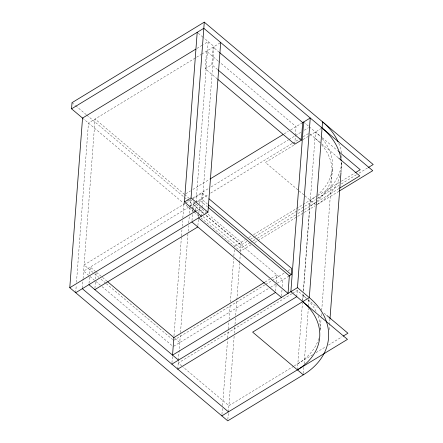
<?xml version="1.0" encoding="UTF-8"?>
<svg xmlns="http://www.w3.org/2000/svg" width="443" height="443" viewBox="0 0 443 443"><rect width="100%" height="100%" fill="white"/><g stroke="black" fill="none" stroke-linecap="round" stroke-linejoin="round"><path stroke-width="0.33" stroke-dasharray="2.21 1.66" d="M75.698 292.707L76.268 285.12M76.478 282.363L88.456 123.06L201.116 54.467M82.365 288.005L83.024 279.212M83.074 278.536L95.068 119.034L184.227 194.172M89.026 283.304L89.536 276.537M89.735 273.835L90.245 267.074L96.159 272.057L95.649 278.819M94.94 288.282L95.444 281.521M171.95 362.789L172.421 356.554M173.977 335.866L181.442 236.562M181.497 235.87L182.012 228.976M182.223 226.218L182.638 220.703M182.843 217.939L183.934 203.459M177.765 369.124L178.385 360.851M178.44 360.159L180.307 335.334M180.511 332.577L187.926 233.959M188.137 231.202L188.552 225.686M188.757 222.923L189.277 216.029M189.482 213.271L189.897 207.756M189.947 207.064L190.518 199.477M191.991 220.614L192.445 214.528M192.65 211.826L192.855 209.118M192.904 208.443L193.209 204.384L205.325 214.595M217.325 78.959L205.214 68.748L206.532 51.166L218.122 60.935M195.474 210.541L196.044 202.955M196.094 202.268L208.177 41.581L203.459 44.455M197.905 225.598L198.359 219.512M198.564 216.81L198.807 213.886M198.818 213.426L199.367 206.444M199.566 203.741L199.821 200.358L207.723 207.019M207.507 204.09L201.709 199.212L202.174 193.059L192.14 199.167M217.618 69.606L211.826 64.722L213.144 47.141L218.942 52.025M201.332 216.217L201.958 207.939M202.008 207.252L214.091 46.565L203.531 37.666M221.937 414.487L222.403 408.28M222.613 405.522L227.641 338.629M227.696 337.937L228.317 329.664M228.366 328.972L228.887 322.078M229.092 319.32L230.183 304.839M230.388 302.076L233.655 258.634M233.865 255.871L234.33 249.669M227.852 419.471L228.317 413.264M228.45 411.84L234.153 335.982M234.33 333.269L234.956 324.99M235.006 324.304L235.499 318.052M235.682 315.338L239.597 263.574M239.646 262.882L241.202 242.194L189.499 198.619M275.618 291.095L276.227 282.977M276.277 282.302L276.836 274.865L270.363 278.808M281.532 296.079L282.036 289.318M282.241 286.61L282.75 279.849L205.851 215.038M294.75 144.213L295.359 136.095M295.415 135.42L296.074 126.632L218.648 61.378M296.788 296.66L297.358 289.074M297.403 369.855L302.436 302.962M302.641 300.204L303.106 293.997M303.366 290.553L310.161 200.208A67.253 48.381 4.3 0 0 315.737 196.365M302.702 301.644L303.272 294.058M303.477 291.3L315.455 131.997A67.253 48.381 4.3 0 1 320.372 136.643M303.422 373.46L303.887 367.253M304.147 363.808L308.295 308.638M308.505 305.88L309.02 298.981M320.211 330.356L321.092 318.633M321.302 315.876L321.507 313.118M321.718 310.355L332.449 167.604M329.171 329.653L329.481 325.516M329.537 324.824L330.002 318.622M340.944 173.108L341.769 162.127A76.135 54.766 4.3 0 1 317.637 198.353M196.969 48.409L202.866 44.815M201.703 54.107L220.703 42.539M205.214 68.748L211.826 64.722M185.783 193.779L190.501 190.905M192.855 189.471L209.356 179.426M284.185 133.869L288.31 131.355M290.669 129.921L301.86 123.104M192.877 198.043L208.786 188.358M211.145 186.924L288.332 139.927M288.919 139.567L301.295 132.036M304.241 130.242L308.367 127.734M185.052 203.481L84.098 264.947L94.104 273.381M185.645 203.121L191.548 199.527M190.058 205.63L194.77 202.761M195.363 202.401L208.321 194.51M210.68 193.076L291.992 143.571M292.585 143.211L298.477 139.623M299.064 139.263L300.83 138.188M303.189 136.754L308.489 133.526M195.413 203.044L83.633 271.099L89.425 275.983M197.578 201.726L201.709 199.212M293.731 145.226L265.39 162.476L304.457 195.402M303.178 139.473L309.081 135.879M309.668 135.519L322.067 127.972M196.77 210.802L199.123 209.367M234.591 246.219L245.328 239.68M248.761 237.592L251.22 236.091M253.485 234.718L317.21 195.917M317.803 195.557L340.783 181.569M341.37 181.209L354.921 172.958M246.867 241.457L240.964 245.051L204.539 214.346M250.411 239.298L254.548 236.784M255.135 236.424L304.136 206.588M304.729 206.228L315.355 199.76M317.72 198.32L338.973 185.379M341.331 183.945L356.681 174.597M359.046 173.158L367.9 167.77M250.168 242.603L240.743 248.346L202.728 216.311M250.755 242.249L252.527 241.169M253.114 240.815L256.652 238.655M257.239 238.301L295.553 214.977M297.895 213.548L316.751 202.069M317.338 201.709L339.139 188.436M251.131 244.73L240.505 251.203L199.771 216.876M254.675 242.576L314.895 205.912M317.254 204.472L339.1 191.177M265.069 282.03L269.776 279.162M173.634 340.407L265.147 284.694M265.739 284.334L271.642 280.74M272.229 280.38L284.627 272.833M288.171 270.679L290.53 269.239M173.722 346.227L269.997 287.612M270.59 287.252L289.362 275.823M291.948 293.737L178.224 362.972L182.45 366.533M292.535 293.377L297.247 290.508L307.281 298.964M293.742 366.217L228.909 405.688L182.976 366.976M294.313 365.868L312.581 354.749M316.114 352.595L325.544 346.858M328.49 345.064L342.04 336.813M198.254 33.219L203.005 37.223M303.632 122.03L308.771 126.366M309.286 126.798L321.684 137.247M322.216 137.69L337.522 150.598M310.067 133.996L321.225 143.399M321.751 143.848L338.12 157.636M304.989 195.85L316.075 205.192M202.174 193.059L207.966 197.938M184.609 194.494L189.039 198.231M307.807 299.407L317.31 307.414M324.176 313.201L326.286 314.979M72.021 102.665L75.194 105.334M75.72 105.783L86.28 114.682M86.806 115.125L183.95 196.997M184.476 197.44L186.586 199.217M187.118 199.666L204.013 213.903M192.168 207.413L196.919 211.416M82.542 118.076L193.519 211.604M193.968 211.981L199.322 216.494M96.568 272.401L107.101 281.277M174.858 338.386L179.786 342.539M94.63 273.824L98.844 277.373M100.949 279.151L105.689 283.143M106.22 283.592L172.582 339.521M89.951 276.426L95.223 280.868M95.749 281.311L101.541 286.195M102.067 286.638L173.174 346.564M322.199 138.687A67.253 48.381 4.3 0 1 317.858 194.621M321.734 144.839A67.253 48.381 4.3 0 1 317.393 200.773M315.272 202.517A67.253 48.381 4.3 0 1 309.696 206.36M314.995 138.15A67.253 48.381 4.3 0 1 319.907 142.796M318.744 338.579A67.253 48.381 4.3 0 1 297.868 363.703M303.162 295.492A67.253 48.381 4.3 0 1 306.119 298.156M308.079 300.138A67.253 48.381 4.3 0 1 316.485 312.249M318.03 315.942A67.253 48.381 4.3 0 1 320.25 329.204M341.276 161.822A76.135 54.766 4.3 0 1 340.739 172.548M340.008 175.71A76.135 54.766 4.3 0 1 317.177 204.505M338.757 143.394A76.135 54.766 4.3 0 1 341.42 152.979M341.741 155.67A76.135 54.766 4.3 0 1 341.885 159.441"/><path stroke-width="0.66" d="M82.647 118.165L71.561 108.817L72.021 102.665L204.273 22.15L373.216 164.536L368.493 167.41M338.092 141.826A76.135 54.766 4.3 0 0 322.532 121.819L309.314 297.618A76.135 54.766 4.3 0 1 303.317 374.839L227.746 420.85L69.784 287.723L82.542 118.076L195.789 49.123M201.332 216.217L184.438 201.975L197.196 32.328M75.698 292.707L207.944 212.191L191.055 197.949L204.273 22.15M207.944 212.191L220.703 42.539M288.891 276.111L291.25 274.671L291.715 268.519L209.024 198.829M217.851 79.402L294.75 144.213L301.362 140.187L302.685 122.606L219.468 52.468M303.632 122.03L290.874 291.677L347.473 339.377L221.832 415.866M303.317 374.839L252.637 332.128L309.314 297.618L297.486 287.651L310.244 118.004L302.453 122.75M330.002 318.622L340.944 173.108M71.561 108.817L203.808 28.302L372.751 170.688L339.687 190.817M209.943 179.072L283.005 134.583M184.438 201.975L191.055 197.949M69.784 287.723L195.424 211.233M94.835 289.639L197.799 226.949M355.513 172.598L360.225 169.73L338.579 151.484M339.731 188.081L359.766 175.882L338.646 158.085M264.482 282.39L173.872 337.555L172.548 355.131L275.513 292.446M171.851 364.14L297.486 287.651M177.765 369.124L296.788 296.66M343.22 336.093L347.932 333.225L326.812 315.427M218.144 70.049L301.362 140.187M208.559 204.982L291.25 274.671M208.249 207.462L289.362 275.823L288.039 293.404L198.503 217.939M191.891 221.965L281.427 297.43M107.627 281.72L173.994 337.655M88.921 284.655L178.463 360.115M82.309 288.681L228.45 411.84M302.702 301.644A67.253 48.381 4.3 0 1 297.403 369.855M322.067 127.972A76.135 54.766 4.3 0 1 341.171 160.748"/></g></svg>
